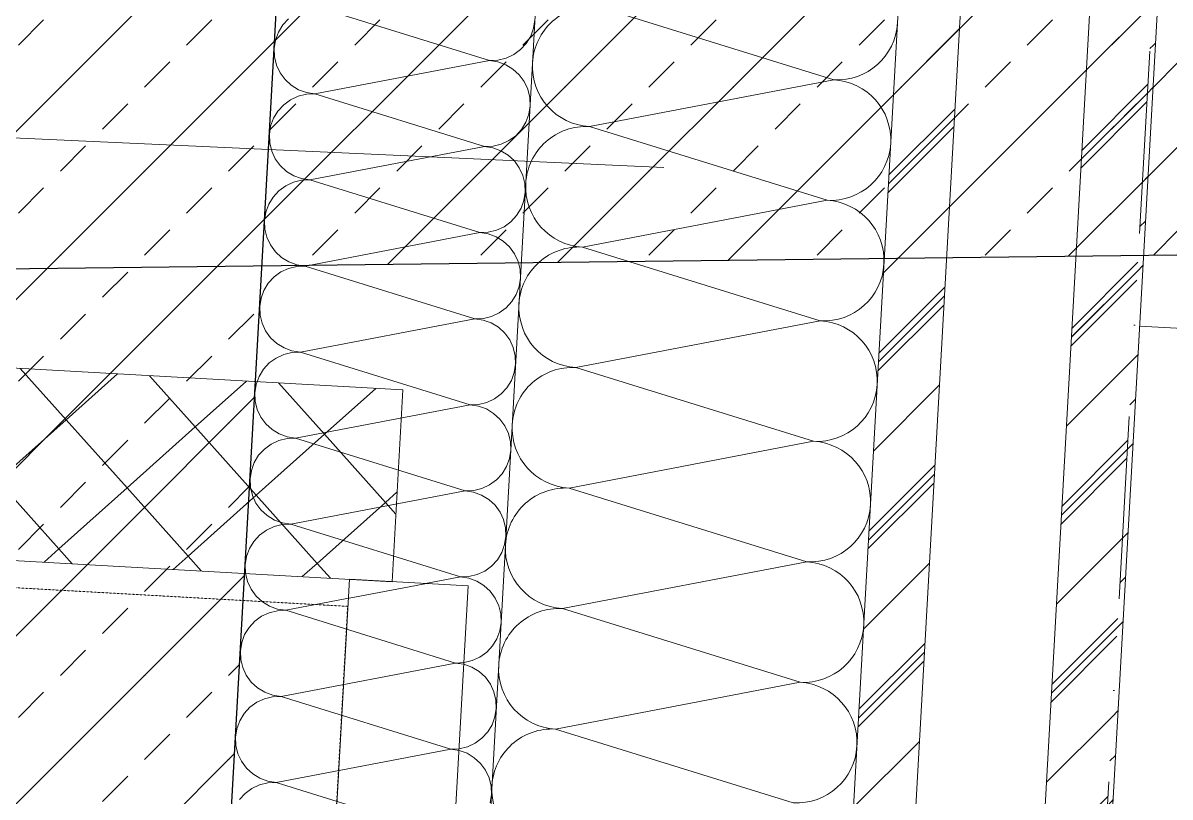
# Model space of a CAD drawing. Header units: metres. Extents: x -19025 to 34897, y -14024 to 26069.
# Drawn here: x -641 to -14, y 22846 to 23269 of the extents above; entities that cross this region are included whole.
import ezdxf
from ezdxf.enums import TextEntityAlignment as Align

# ---------------------------------------------------------------- set-up
doc = ezdxf.new("R2010")
doc.units = ezdxf.units.M
doc.header["$MEASUREMENT"] = 0
doc.set_wipeout_variables(frame=1)
for name, pattern in [('Strichlinie mittel', [0.15, 0.1, -0.05]), ('Wipeout_Contour', [1, 0, -1]), ('zz_Gebäudefluchtlinie', [0.2, 0.1, -0.05, 0, -0.05])]:
    doc.linetypes.add(name, pattern=pattern)
for name, color, linetype in [('110 Wand Aussen', 7, 'Continuous'), ('11__100 Achsraster', 7, 'Continuous'), ('130 Wand Innen', 7, 'Continuous'), ('310 Dachkonstruktion massiv', 7, 'Continuous'), ('916 Kote PP', 7, 'Continuous'), ('930 Beschriftung Allgemein', 7, 'Continuous')]:
    doc.layers.add(name, color=color, linetype=linetype)
doc.styles.add('ERSTELLTER_STIL_4', font='arialbd.ttf')
doc.linetypes.add('Grenze Bezirk', pattern='A,0,[2,22HAUS116_412 STG1 _ 2.DG_IndexB_2026-08-161.Shx,S=0.001587,R=0,X=0,Y=0],-0.25,0', length=0.25)
pattern_1 = [(45, (0, 0), (-0.04596194, 0.04596194), [0.0195, -0.013]), (45, (-0.02298, 0.02298), (-0.04596194, 0.04596194), [0.065, 0])]
pattern_2 = [(225, (-0.0023, 0.0023), (-0.04596194, 0.04596194), []), (225, (0, 0), (-0.04596194, 0.04596194), []), (225, (0.0023, -0.0023), (-0.04596194, 0.04596194), []), (225, (-0.068943, -0.02298), (-0.02298097, 0.02298097), [])]

# ---------------------------------------------------------------- blocks, each defined once
blk = doc.blocks.new('Wand_31_1', base_point=(-1.38125, 27.6497))
at = {"layer": '110 Wand Aussen', "linetype": 'Continuous', "lineweight": 0, "true_color": 0x000000}
h = blk.add_hatch(dxfattribs=at)
h.set_pattern_fill('BETON__BEWEHRT_SN46_0001', color=18, style=0, pattern_type=2)
h.set_pattern_definition(pattern_1)
h.paths.add_polyline_path([(-2.89378, 27.43168), (-1.37887, 27.44971), (-1.38125, 27.6497), (-2.8904, 27.63174)])
at = {"layer": '110 Wand Aussen', "color": 7, "linetype": 'Continuous', "lineweight": 30, "flags": 128}
blk.add_lwpolyline([(-2.89378, 27.43168), (-1.37887, 27.44971)], dxfattribs=at)
blk = doc.blocks.new('Wand_46_1', base_point=(-2.38135, 24.28374))
at = {"color": 254, "linetype": 'Wipeout_Contour', "lineweight": 0, "ltscale": 103.508857}
blk.add_wipeout([(-2.31645, 24.28009), (-2.14884, 27.26408), (-2.21373, 27.26773), (-2.38135, 24.28374)], dxfattribs=at).dxf.layer = '130 Wand Innen'
at = {"layer": '130 Wand Innen', "color": 7, "linetype": 'Continuous', "lineweight": 13, "flags": 128}
for points in [[(-2.21373, 27.26773), (-2.38135, 24.28374)], [(-2.21373, 27.26773), (-2.14884, 27.26408)], [(-2.31645, 24.28009), (-2.14884, 27.26408)]]:
    blk.add_lwpolyline(points, dxfattribs=at)
blk = doc.blocks.new('Wand_88_1', base_point=(-4.99869, 27.52933))
at = {"layer": '130 Wand Innen', "linetype": 'Continuous', "lineweight": 13, "true_color": 0xa7a7a7}
h = blk.add_hatch(dxfattribs=at)
h.set_pattern_fill('GIPSKARTONWAND_0001', color=253, style=0, pattern_type=2)
h.set_pattern_definition([(221.78503, (0, 0), (-0.03331688, 0.03728251), [0.05, 0]), (311.78503, (0, 0), (0.03728251, 0.03331688), [0.05, 0])])
h.paths.add_polyline_path([(-4.92469, 27.42), (-2.19047, 27.26642), (-2.18458, 27.37126), (-4.91882, 27.52484)])
at = {"layer": '130 Wand Innen', "color": 7, "linetype": 'Continuous', "lineweight": 13, "flags": 128}
for points in [[(-2.18458, 27.37126), (-4.99869, 27.52933)], [(-4.92469, 27.42), (-2.19047, 27.26642)], [(-2.18458, 27.37126), (-2.19047, 27.26642)]]:
    blk.add_lwpolyline(points, dxfattribs=at)
blk = doc.blocks.new('*X691')
at = {"layer": '310 Dachkonstruktion massiv', "color": 8, "linetype": 'Continuous', "lineweight": 5}
for p, q in [((-1.78184, 27.40616), (-1.32398, 27.38077)), ((-1.32398, 27.38077), (-1.78184, 27.40616))]:
    blk.add_line(p, q, dxfattribs=at)
blk = doc.blocks.new('*X692')
at = {"layer": '310 Dachkonstruktion massiv', "color": 7, "linetype": 'Continuous', "lineweight": 13}
for p, q in [((-1.94898, 27.54086), (-2.07892, 27.58119)), ((-1.94898, 27.54086), (-2.08261, 27.5153)), ((-1.95267, 27.47497), (-2.08261, 27.5153)), ((-1.95267, 27.47497), (-2.08631, 27.44941)), ((-1.95637, 27.40907), (-2.08631, 27.44941)), ((-1.95637, 27.40907), (-2.09, 27.38351)), ((-1.96006, 27.34318), (-2.09, 27.38351)), ((-1.96006, 27.34318), (-2.09369, 27.31762)), ((-1.96375, 27.27729), (-2.09369, 27.31762)), ((-1.96375, 27.27729), (-2.09739, 27.25173)), ((-1.96745, 27.21139), (-2.09739, 27.25173)), ((-1.96745, 27.21139), (-2.10108, 27.18583)), ((-1.97114, 27.1455), (-2.10108, 27.18583))]:
    blk.add_line(p, q, dxfattribs=at)
for centre, start, end in [((-2.08077, 27.54825), 86.79148, 176.79148), ((-1.94713, 27.5738), 266.79148, 356.79148), ((-2.08077, 27.54825), 176.79148, 266.79148), ((-1.95083, 27.50791), 356.79148, 86.79148), ((-2.08446, 27.48235), 86.79148, 176.79148), ((-1.95083, 27.50791), 266.79148, 356.79148), ((-2.08446, 27.48235), 176.79148, 266.79148), ((-1.95452, 27.44202), 356.79148, 86.79148), ((-2.08815, 27.41646), 86.79148, 176.79148), ((-1.95452, 27.44202), 266.79148, 356.79148), ((-2.08815, 27.41646), 176.79148, 266.79148), ((-1.95821, 27.37613), 356.79148, 86.79148), ((-2.09185, 27.35057), 86.79148, 176.79148), ((-1.95821, 27.37613), 266.79148, 356.79148), ((-2.09185, 27.35057), 176.79148, 266.79148), ((-1.96191, 27.31023), 356.79148, 86.79148), ((-2.09554, 27.28467), 86.79148, 176.79148), ((-1.96191, 27.31023), 266.79148, 356.79148), ((-2.09554, 27.28467), 176.79148, 266.79148), ((-1.9656, 27.24434), 356.79148, 86.79148), ((-2.09923, 27.21878), 86.79148, 176.79148), ((-1.9656, 27.24434), 266.79148, 356.79148), ((-2.09923, 27.21878), 176.79148, 266.79148), ((-1.96929, 27.17845), 356.79148, 86.79148), ((-2.10293, 27.15289), 86.79148, 176.79148), ((-1.96929, 27.17845), 266.79148, 356.79148), ((-2.10293, 27.15289), 176.79148, 266.79148)]:
    blk.add_arc(centre, 0.033, start, end, dxfattribs=at)
blk = doc.blocks.new('*X694')
at = {"layer": '310 Dachkonstruktion massiv', "color": 7, "linetype": 'Continuous', "lineweight": 13}
for p, q in [((-2.24709, 27.57426), (-2.25021, 27.57086)), ((-2.13725, 27.55141), (-2.23006, 27.58022)), ((-2.25021, 27.57086), (-2.25262, 27.56691)), ((-2.11469, 27.56472), (-2.1131, 27.56906)), ((-2.1131, 27.56906), (-2.11239, 27.57363)), ((-2.2542, 27.56257), (-2.25491, 27.55801)), ((-2.25262, 27.56691), (-2.2542, 27.56257)), ((-2.11709, 27.56077), (-2.11469, 27.56472)), ((-2.25491, 27.55801), (-2.25472, 27.55339)), ((-2.12395, 27.55465), (-2.12022, 27.55737)), ((-2.12022, 27.55737), (-2.11709, 27.56077)), ((-2.25472, 27.55339), (-2.25362, 27.5489)), ((-2.13725, 27.55141), (-2.2327, 27.53316)), ((-2.13725, 27.55141), (-2.13263, 27.55161)), ((-2.13268, 27.5507), (-2.13725, 27.55141)), ((-2.12834, 27.54912), (-2.13268, 27.5507)), ((-2.13263, 27.55161), (-2.12814, 27.5527)), ((-2.12439, 27.54671), (-2.12834, 27.54912)), ((-2.12814, 27.5527), (-2.12395, 27.55465)), ((-2.25362, 27.5489), (-2.25168, 27.54471)), ((-2.25168, 27.54471), (-2.24895, 27.54098)), ((-2.12099, 27.54359), (-2.12439, 27.54671)), ((-2.11826, 27.53986), (-2.12099, 27.54359)), ((-2.24895, 27.54098), (-2.24555, 27.53785)), ((-2.24555, 27.53785), (-2.2416, 27.53545)), ((-2.11632, 27.53567), (-2.11826, 27.53986)), ((-2.2418, 27.53187), (-2.24599, 27.52992)), ((-2.23731, 27.53296), (-2.2418, 27.53187)), ((-2.2416, 27.53545), (-2.23726, 27.53387)), ((-2.2327, 27.53316), (-2.23731, 27.53296)), ((-2.23726, 27.53387), (-2.2327, 27.53316)), ((-2.13988, 27.50435), (-2.2327, 27.53316)), ((-2.11523, 27.53118), (-2.11632, 27.53567)), ((-2.11503, 27.52656), (-2.11523, 27.53118)), ((-2.24972, 27.5272), (-2.25285, 27.52379)), ((-2.24599, 27.52992), (-2.24972, 27.5272)), ((-2.11574, 27.52199), (-2.11503, 27.52656)), ((-2.25525, 27.51985), (-2.25684, 27.51551)), ((-2.25285, 27.52379), (-2.25525, 27.51985)), ((-2.11973, 27.51371), (-2.11733, 27.51765)), ((-2.11733, 27.51765), (-2.11574, 27.52199)), ((-2.25684, 27.51551), (-2.25755, 27.51094)), ((-2.12286, 27.51031), (-2.11973, 27.51371)), ((-2.25755, 27.51094), (-2.25736, 27.50633)), ((-2.25736, 27.50633), (-2.25626, 27.50184)), ((-2.13527, 27.50454), (-2.13078, 27.50563)), ((-2.13078, 27.50563), (-2.12659, 27.50758)), ((-2.12659, 27.50758), (-2.12286, 27.51031)), ((-2.25626, 27.50184), (-2.25432, 27.49764)), ((-2.13988, 27.50435), (-2.23534, 27.48609)), ((-2.13988, 27.50435), (-2.13527, 27.50454)), ((-2.13532, 27.50364), (-2.13988, 27.50435)), ((-2.13098, 27.50205), (-2.13532, 27.50364)), ((-2.12703, 27.49965), (-2.13098, 27.50205)), ((-2.12363, 27.49652), (-2.12703, 27.49965)), ((-2.25432, 27.49764), (-2.25159, 27.49391)), ((-2.25159, 27.49391), (-2.24819, 27.49079)), ((-2.1209, 27.49279), (-2.12363, 27.49652)), ((-2.11896, 27.4886), (-2.1209, 27.49279)), ((-2.24819, 27.49079), (-2.24424, 27.48839)), ((-2.24424, 27.48839), (-2.2399, 27.4868)), ((-2.2399, 27.4868), (-2.23534, 27.48609)), ((-2.11786, 27.48411), (-2.11896, 27.4886)), ((-2.25236, 27.48013), (-2.25549, 27.47673)), ((-2.24863, 27.48286), (-2.25236, 27.48013)), ((-2.24444, 27.4848), (-2.24863, 27.48286)), ((-2.23995, 27.48589), (-2.24444, 27.4848)), ((-2.23534, 27.48609), (-2.23995, 27.48589)), ((-2.14252, 27.45728), (-2.23534, 27.48609)), ((-2.11767, 27.47949), (-2.11786, 27.48411)), ((-2.25549, 27.47673), (-2.25789, 27.47278)), ((-2.11997, 27.47059), (-2.11838, 27.47493)), ((-2.11838, 27.47493), (-2.11767, 27.47949)), ((-2.25948, 27.46844), (-2.26019, 27.46388)), ((-2.25789, 27.47278), (-2.25948, 27.46844)), ((-2.12237, 27.46664), (-2.11997, 27.47059)), ((-2.26019, 27.46388), (-2.25999, 27.45926)), ((-2.12923, 27.46051), (-2.1255, 27.46324)), ((-2.1255, 27.46324), (-2.12237, 27.46664)), ((-2.25999, 27.45926), (-2.2589, 27.45477)), ((-2.14252, 27.45728), (-2.23797, 27.43902)), ((-2.14252, 27.45728), (-2.13791, 27.45747)), ((-2.13796, 27.45657), (-2.14252, 27.45728)), ((-2.13362, 27.45498), (-2.13796, 27.45657)), ((-2.13791, 27.45747), (-2.13342, 27.45857)), ((-2.12967, 27.45258), (-2.13362, 27.45498)), ((-2.13342, 27.45857), (-2.12923, 27.46051)), ((-2.2589, 27.45477), (-2.25696, 27.45058)), ((-2.25696, 27.45058), (-2.25423, 27.44685)), ((-2.12627, 27.44945), (-2.12967, 27.45258)), ((-2.12354, 27.44572), (-2.12627, 27.44945)), ((-2.25423, 27.44685), (-2.25083, 27.44372)), ((-2.25083, 27.44372), (-2.24688, 27.44132)), ((-2.12159, 27.44153), (-2.12354, 27.44572)), ((-2.24708, 27.43774), (-2.25127, 27.43579)), ((-2.24259, 27.43883), (-2.24708, 27.43774)), ((-2.24688, 27.44132), (-2.24254, 27.43973)), ((-2.23797, 27.43902), (-2.24259, 27.43883)), ((-2.24254, 27.43973), (-2.23797, 27.43902)), ((-2.14516, 27.41021), (-2.23797, 27.43902)), ((-2.1205, 27.43704), (-2.12159, 27.44153)), ((-2.12031, 27.43243), (-2.1205, 27.43704)), ((-2.255, 27.43306), (-2.25813, 27.42966)), ((-2.25127, 27.43579), (-2.255, 27.43306)), ((-2.12102, 27.42786), (-2.12031, 27.43243)), ((-2.26053, 27.42571), (-2.26212, 27.42137)), ((-2.25813, 27.42966), (-2.26053, 27.42571)), ((-2.1226, 27.42352), (-2.12102, 27.42786)), ((-2.26212, 27.42137), (-2.26283, 27.41681)), ((-2.12813, 27.41617), (-2.12501, 27.41957)), ((-2.12501, 27.41957), (-2.1226, 27.42352)), ((-2.26283, 27.41681), (-2.26263, 27.41219)), ((-2.26263, 27.41219), (-2.26154, 27.4077)), ((-2.14054, 27.41041), (-2.13605, 27.4115)), ((-2.13605, 27.4115), (-2.13186, 27.41345)), ((-2.13186, 27.41345), (-2.12813, 27.41617)), ((-2.26154, 27.4077), (-2.25959, 27.40351)), ((-2.14516, 27.41021), (-2.24061, 27.39196)), ((-2.14516, 27.41021), (-2.14054, 27.41041)), ((-2.14059, 27.4095), (-2.14516, 27.41021)), ((-2.13626, 27.40792), (-2.14059, 27.4095)), ((-2.13231, 27.40551), (-2.13626, 27.40792)), ((-2.12891, 27.40239), (-2.13231, 27.40551)), ((-2.25959, 27.40351), (-2.25687, 27.39978)), ((-2.25687, 27.39978), (-2.25346, 27.39666)), ((-2.12618, 27.39866), (-2.12891, 27.40239)), ((-2.12423, 27.39447), (-2.12618, 27.39866)), ((-2.25346, 27.39666), (-2.24952, 27.39425)), ((-2.24952, 27.39425), (-2.24518, 27.39267)), ((-2.24518, 27.39267), (-2.24061, 27.39196)), ((-2.12314, 27.38998), (-2.12423, 27.39447)), ((-2.25764, 27.386), (-2.26077, 27.38259)), ((-2.25391, 27.38872), (-2.25764, 27.386)), ((-2.24972, 27.39067), (-2.25391, 27.38872)), ((-2.24523, 27.39176), (-2.24972, 27.39067)), ((-2.24061, 27.39196), (-2.24523, 27.39176)), ((-2.1478, 27.36315), (-2.24061, 27.39196)), ((-2.12295, 27.38536), (-2.12314, 27.38998)), ((-2.26077, 27.38259), (-2.26317, 27.37865)), ((-2.12524, 27.37645), (-2.12366, 27.38079)), ((-2.12366, 27.38079), (-2.12295, 27.38536)), ((-2.26476, 27.37431), (-2.26547, 27.36974)), ((-2.26317, 27.37865), (-2.26476, 27.37431)), ((-2.12765, 27.37251), (-2.12524, 27.37645)), ((-2.26547, 27.36974), (-2.26527, 27.36513)), ((-2.1345, 27.36638), (-2.13077, 27.36911)), ((-2.13077, 27.36911), (-2.12765, 27.37251)), ((-2.26527, 27.36513), (-2.26418, 27.36064)), ((-2.1478, 27.36315), (-2.24325, 27.34489)), ((-2.1478, 27.36315), (-2.14318, 27.36334)), ((-2.14323, 27.36244), (-2.1478, 27.36315)), ((-2.13889, 27.36085), (-2.14323, 27.36244)), ((-2.14318, 27.36334), (-2.13869, 27.36443)), ((-2.13495, 27.35845), (-2.13889, 27.36085)), ((-2.13869, 27.36443), (-2.1345, 27.36638)), ((-2.26418, 27.36064), (-2.26223, 27.35645)), ((-2.26223, 27.35645), (-2.25951, 27.35272)), ((-2.13154, 27.35532), (-2.13495, 27.35845)), ((-2.12882, 27.35159), (-2.13154, 27.35532)), ((-2.25951, 27.35272), (-2.2561, 27.34959)), ((-2.2561, 27.34959), (-2.25216, 27.34719)), ((-2.12687, 27.3474), (-2.12882, 27.35159)), ((-2.25236, 27.3436), (-2.25655, 27.34166)), ((-2.24787, 27.34469), (-2.25236, 27.3436)), ((-2.25216, 27.34719), (-2.24782, 27.3456)), ((-2.24325, 27.34489), (-2.24787, 27.34469)), ((-2.24782, 27.3456), (-2.24325, 27.34489)), ((-2.15044, 27.31608), (-2.24325, 27.34489)), ((-2.12578, 27.34291), (-2.12687, 27.3474)), ((-2.12558, 27.33829), (-2.12578, 27.34291)), ((-2.26028, 27.33893), (-2.2634, 27.33553)), ((-2.25655, 27.34166), (-2.26028, 27.33893)), ((-2.12629, 27.33373), (-2.12558, 27.33829)), ((-2.26581, 27.33158), (-2.26739, 27.32724)), ((-2.2634, 27.33553), (-2.26581, 27.33158)), ((-2.12788, 27.32939), (-2.12629, 27.33373)), ((-2.26739, 27.32724), (-2.2681, 27.32268)), ((-2.13341, 27.32204), (-2.13028, 27.32544)), ((-2.13028, 27.32544), (-2.12788, 27.32939)), ((-2.2681, 27.32268), (-2.26791, 27.31806)), ((-2.26791, 27.31806), (-2.26682, 27.31357)), ((-2.14582, 27.31627), (-2.14133, 27.31737)), ((-2.14133, 27.31737), (-2.13714, 27.31931)), ((-2.13714, 27.31931), (-2.13341, 27.32204)), ((-2.26682, 27.31357), (-2.26487, 27.30938)), ((-2.15044, 27.31608), (-2.24589, 27.29782)), ((-2.15044, 27.31608), (-2.14582, 27.31627)), ((-2.14587, 27.31537), (-2.15044, 27.31608)), ((-2.14153, 27.31378), (-2.14587, 27.31537)), ((-2.13759, 27.31138), (-2.14153, 27.31378)), ((-2.13418, 27.30825), (-2.13759, 27.31138)), ((-2.26487, 27.30938), (-2.26214, 27.30565)), ((-2.26214, 27.30565), (-2.25874, 27.30252)), ((-2.13146, 27.30452), (-2.13418, 27.30825)), ((-2.12951, 27.30033), (-2.13146, 27.30452)), ((-2.25874, 27.30252), (-2.2548, 27.30012)), ((-2.2548, 27.30012), (-2.25046, 27.29853)), ((-2.25046, 27.29853), (-2.24589, 27.29782)), ((-2.12842, 27.29584), (-2.12951, 27.30033)), ((-2.26292, 27.29186), (-2.26604, 27.28846)), ((-2.25919, 27.29459), (-2.26292, 27.29186)), ((-2.255, 27.29654), (-2.25919, 27.29459)), ((-2.25051, 27.29763), (-2.255, 27.29654)), ((-2.24589, 27.29782), (-2.25051, 27.29763)), ((-2.15308, 27.26901), (-2.24589, 27.29782)), ((-2.12822, 27.29123), (-2.12842, 27.29584)), ((-2.26604, 27.28846), (-2.26845, 27.28451)), ((-2.13052, 27.28232), (-2.12893, 27.28666)), ((-2.12893, 27.28666), (-2.12822, 27.29123)), ((-2.27003, 27.28017), (-2.27074, 27.27561)), ((-2.26845, 27.28451), (-2.27003, 27.28017)), ((-2.13292, 27.27837), (-2.13052, 27.28232)), ((-2.27074, 27.27561), (-2.27055, 27.27099)), ((-2.13978, 27.27225), (-2.13605, 27.27497)), ((-2.13605, 27.27497), (-2.13292, 27.27837)), ((-2.27055, 27.27099), (-2.26946, 27.2665)), ((-2.15308, 27.26901), (-2.24853, 27.25076)), ((-2.15308, 27.26901), (-2.14846, 27.26921)), ((-2.14851, 27.2683), (-2.15308, 27.26901)), ((-2.14417, 27.26672), (-2.14851, 27.2683)), ((-2.14846, 27.26921), (-2.14397, 27.2703)), ((-2.14397, 27.2703), (-2.13978, 27.27225)), ((-2.26946, 27.2665), (-2.26751, 27.26231)), ((-2.26751, 27.26231), (-2.26478, 27.25858)), ((-2.14022, 27.26431), (-2.14417, 27.26672)), ((-2.13682, 27.26119), (-2.14022, 27.26431)), ((-2.13409, 27.25746), (-2.13682, 27.26119)), ((-2.26478, 27.25858), (-2.26138, 27.25546)), ((-2.26138, 27.25546), (-2.25743, 27.25305)), ((-2.13215, 27.25327), (-2.13409, 27.25746)), ((-2.25763, 27.24947), (-2.26182, 27.24752)), ((-2.25314, 27.25056), (-2.25763, 27.24947)), ((-2.25743, 27.25305), (-2.25309, 27.25147)), ((-2.24853, 27.25076), (-2.25314, 27.25056)), ((-2.25309, 27.25147), (-2.24853, 27.25076)), ((-2.15571, 27.22195), (-2.24853, 27.25076)), ((-2.13106, 27.24878), (-2.13215, 27.25327)), ((-2.13086, 27.24416), (-2.13106, 27.24878)), ((-2.26556, 27.2448), (-2.26868, 27.24139)), ((-2.26182, 27.24752), (-2.26556, 27.2448)), ((-2.13157, 27.23959), (-2.13086, 27.24416)), ((-2.27108, 27.23745), (-2.27267, 27.23311)), ((-2.26868, 27.24139), (-2.27108, 27.23745)), ((-2.13316, 27.23525), (-2.13157, 27.23959)), ((-2.27267, 27.23311), (-2.27338, 27.22854)), ((-2.13869, 27.22791), (-2.13556, 27.23131)), ((-2.13556, 27.23131), (-2.13316, 27.23525)), ((-2.27338, 27.22854), (-2.27319, 27.22393)), ((-2.27319, 27.22393), (-2.27209, 27.21944)), ((-2.1511, 27.22214), (-2.14661, 27.22323)), ((-2.14661, 27.22323), (-2.14242, 27.22518)), ((-2.14242, 27.22518), (-2.13869, 27.22791)), ((-2.27209, 27.21944), (-2.27015, 27.21525)), ((-2.15571, 27.22195), (-2.25117, 27.20369)), ((-2.15571, 27.22195), (-2.1511, 27.22214)), ((-2.15115, 27.22124), (-2.15571, 27.22195)), ((-2.14681, 27.21965), (-2.15115, 27.22124)), ((-2.14286, 27.21725), (-2.14681, 27.21965)), ((-2.13946, 27.21412), (-2.14286, 27.21725)), ((-2.27015, 27.21525), (-2.26742, 27.21152)), ((-2.26742, 27.21152), (-2.26402, 27.20839)), ((-2.13673, 27.21039), (-2.13946, 27.21412)), ((-2.13479, 27.2062), (-2.13673, 27.21039)), ((-2.26402, 27.20839), (-2.26007, 27.20599)), ((-2.26007, 27.20599), (-2.25573, 27.2044)), ((-2.25573, 27.2044), (-2.25117, 27.20369)), ((-2.13369, 27.20171), (-2.13479, 27.2062)), ((-2.26446, 27.20046), (-2.26819, 27.19773)), ((-2.26027, 27.2024), (-2.26446, 27.20046)), ((-2.25578, 27.2035), (-2.26027, 27.2024)), ((-2.25117, 27.20369), (-2.25578, 27.2035)), ((-2.15835, 27.17488), (-2.25117, 27.20369)), ((-2.1335, 27.19709), (-2.13369, 27.20171)), ((-2.27132, 27.19433), (-2.27372, 27.19038)), ((-2.26819, 27.19773), (-2.27132, 27.19433)), ((-2.1358, 27.18819), (-2.13421, 27.19253)), ((-2.13421, 27.19253), (-2.1335, 27.19709)), ((-2.27531, 27.18604), (-2.27602, 27.18148)), ((-2.27372, 27.19038), (-2.27531, 27.18604)), ((-2.1382, 27.18424), (-2.1358, 27.18819)), ((-2.27602, 27.18148), (-2.27582, 27.17686)), ((-2.14506, 27.17811), (-2.14133, 27.18084)), ((-2.14133, 27.18084), (-2.1382, 27.18424)), ((-2.27582, 27.17686), (-2.27473, 27.17237)), ((-2.15835, 27.17488), (-2.2538, 27.15662)), ((-2.15835, 27.17488), (-2.15374, 27.17507)), ((-2.15379, 27.17417), (-2.15835, 27.17488)), ((-2.14945, 27.17258), (-2.15379, 27.17417)), ((-2.15374, 27.17507), (-2.14925, 27.17617)), ((-2.14925, 27.17617), (-2.14506, 27.17811)), ((-2.27473, 27.17237), (-2.27279, 27.16818)), ((-2.27279, 27.16818), (-2.27006, 27.16445)), ((-2.1455, 27.17018), (-2.14945, 27.17258)), ((-2.1421, 27.16705), (-2.1455, 27.17018)), ((-2.13937, 27.16332), (-2.1421, 27.16705)), ((-2.27006, 27.16445), (-2.26666, 27.16132)), ((-2.26666, 27.16132), (-2.26271, 27.15892)), ((-2.13743, 27.15913), (-2.13937, 27.16332)), ((-2.26291, 27.15534), (-2.2671, 27.15339)), ((-2.25842, 27.15643), (-2.26291, 27.15534)), ((-2.26271, 27.15892), (-2.25837, 27.15733)), ((-2.2538, 27.15662), (-2.25842, 27.15643)), ((-2.25837, 27.15733), (-2.2538, 27.15662)), ((-2.16099, 27.12781), (-2.2538, 27.15662)), ((-2.13633, 27.15464), (-2.13743, 27.15913)), ((-2.13614, 27.15003), (-2.13633, 27.15464)), ((-2.27083, 27.15066), (-2.27396, 27.14726)), ((-2.2671, 27.15339), (-2.27083, 27.15066)), ((-2.13685, 27.14546), (-2.13614, 27.15003))]:
    blk.add_line(p, q, dxfattribs=at)
blk = doc.blocks.new('Dachfläche_35_1', base_point=(-3.74562, 24.36021))
at = {"layer": '310 Dachkonstruktion massiv', "linetype": 'Continuous', "lineweight": 13, "true_color": 0xd2b48c}
h = blk.add_hatch(dxfattribs=at)
h.set_pattern_fill('VOLLHOLZ_SN21_0001', color=43, style=0, pattern_type=2)
h.set_pattern_definition(pattern_2)
h.paths.add_polyline_path([(-2.0994, 24.26793), (-2.06551, 24.26603), (-1.87616, 27.64381), (-1.91018, 27.6434)])
h = blk.add_hatch(dxfattribs=at)
h.set_pattern_fill('VOLLHOLZ_SN21_0001', color=43, style=0, pattern_type=2)
h.set_pattern_definition(pattern_2)
h.paths.add_polyline_path([(-1.99491, 24.26208), (-1.96103, 24.26018), (-1.77128, 27.64505), (-1.80529, 27.64465)])
at = {"layer": '310 Dachkonstruktion massiv', "linetype": 'Continuous', "lineweight": 5}
h = blk.add_hatch(dxfattribs=at)
h.set_pattern_fill('METALLE_SM_0001', color=5, style=0, pattern_type=2)
h.set_pattern_definition([(45, (0, 0), (-0.04596194, 0.04596194), [0.065, 0]), (45, (-0.02298, 0), (-0.04596194, 0.04596194), [0.065, 0]), (45, (-0.04596, 0), (-0.04596194, 0.04596194), [0.065, 0])])
h.paths.add_polyline_path([(-1.96103, 24.26018), (-1.9582, 24.26002), (-1.76844, 27.64509), (-1.77128, 27.64505)])
at = {"layer": '310 Dachkonstruktion massiv', "linetype": 'Continuous', "lineweight": 0, "true_color": 0x000000}
h = blk.add_hatch(dxfattribs=at)
h.set_pattern_fill('BETON__BEWEHRT_SN46_0001', color=18, style=0, pattern_type=2)
h.set_pattern_definition(pattern_1)
h.paths.add_polyline_path([(-2.25035, 27.63935), (-2.53383, 27.63598), (-2.5817, 26.78208), (-2.2993, 26.76625)])
at = {"layer": '310 Dachkonstruktion massiv', "color": 7, "linetype": 'Continuous', "lineweight": 13, "flags": 128}
for points in [[(-2.0994, 24.26793), (-1.91018, 27.6434)], [(-2.06551, 24.26603), (-1.87616, 27.64381)], [(-1.99491, 24.26208), (-1.80529, 27.64465)], [(-2.15969, 26.72984), (-2.10861, 27.64104)]]:
    blk.add_lwpolyline(points, dxfattribs=at)
at = {"layer": '310 Dachkonstruktion massiv', "color": 7, "linetype": 'zz_Gebäudefluchtlinie', "lineweight": 13, "flags": 128}
blk.add_lwpolyline([(-1.96103, 24.26018), (-1.77128, 27.64505)], dxfattribs=at)
at = {"layer": '310 Dachkonstruktion massiv', "color": 7, "linetype": 'Continuous', "lineweight": 18, "flags": 128}
blk.add_lwpolyline([(-1.9582, 24.26002), (-1.76844, 27.64509)], dxfattribs=at)
at = {"layer": '310 Dachkonstruktion massiv', "color": 7, "linetype": 'Continuous', "lineweight": 30, "flags": 128}
blk.add_lwpolyline([(-2.2993, 26.76625), (-2.25035, 27.63935)], dxfattribs=at)
at = {"layer": '310 Dachkonstruktion massiv', "color": 7, "linetype": 'Continuous', "lineweight": 13}
for name in ['*X692', '*X694', '*X691']:
    blk.add_blockref(name, (0, 0), dxfattribs=at)
blk = doc.blocks.new('Standard-Rastermarker_26')
at = {"layer": '11__100 Achsraster', "color": 8, "linetype": 'Grenze Bezirk', "lineweight": 5}
blk.add_line((17.19885, 0), (18.23972, 0), dxfattribs=at)
at = {"layer": '11__100 Achsraster', "color": 8, "lineweight": 5, "style": 'ERSTELLTER_STIL_4'}
blk.add_attdef('AC_MarkerText_1', text='', height=0.2, rotation=272.61918, dxfattribs=at).set_placement((-0.10444, -0.03906), align=Align.TOP_CENTER)

msp = doc.modelspace()

# ---------------------------------------------------------------- block references
at = {"layer": '110 Wand Aussen', "color": 7, "lineweight": 30, "xscale": 1000, "yscale": 1000, "zscale": 1000}
msp.add_blockref('Wand_31_1', (370.076, 23346.628), dxfattribs=at)
at = {"layer": '130 Wand Innen', "color": 7, "lineweight": 30, "xscale": 1000, "yscale": 1000, "zscale": 1000}
msp.add_blockref('Wand_46_1', (-630.019, 19980.668), dxfattribs=at)

# ---------------------------------------------------------------- next in the draw order: linework, layer by layer
at = {"layer": '916 Kote PP', "color": 251, "linetype": 'Strichlinie mittel', "lineweight": 5, "true_color": 0x5f5f5f}
msp.add_arc((-7790.526, 28359.404), 10000, 305.487053, 334.7540683, dxfattribs=at)
at = {"layer": '930 Beschriftung Allgemein', "color": 7, "linetype": 'Strichlinie mittel', "lineweight": 13}
msp.add_lwpolyline([(-1971.063, 23034.38), (-463.429, 22949.865), (-629.897, 19980.288), (-2137.531, 20064.802)], dxfattribs=at)

# ---------------------------------------------------------------- next in the draw order: block references
at = {"layer": '11__100 Achsraster', "color": 7, "linetype": 'Continuous', "lineweight": 18, "xscale": 1000, "yscale": 1000, "zscale": 1000, "rotation": 357.3808238180971}
msp.add_blockref('Standard-Rastermarker_26', (-18511.319, 24023.262), dxfattribs=at)
at = {"layer": '130 Wand Innen', "color": 7, "lineweight": 30, "xscale": 1000, "yscale": 1000, "zscale": 1000}
msp.add_blockref('Wand_88_1', (-3247.365, 23226.26), dxfattribs=at)
at = {"layer": '310 Dachkonstruktion massiv', "color": 7, "linetype": 'Continuous', "lineweight": 13, "xscale": 1000, "yscale": 1000, "zscale": 1000}
msp.add_blockref('Dachfläche_35_1', (-1994.294, 20057.146), dxfattribs=at)

doc.saveas('drawing.dxf')
